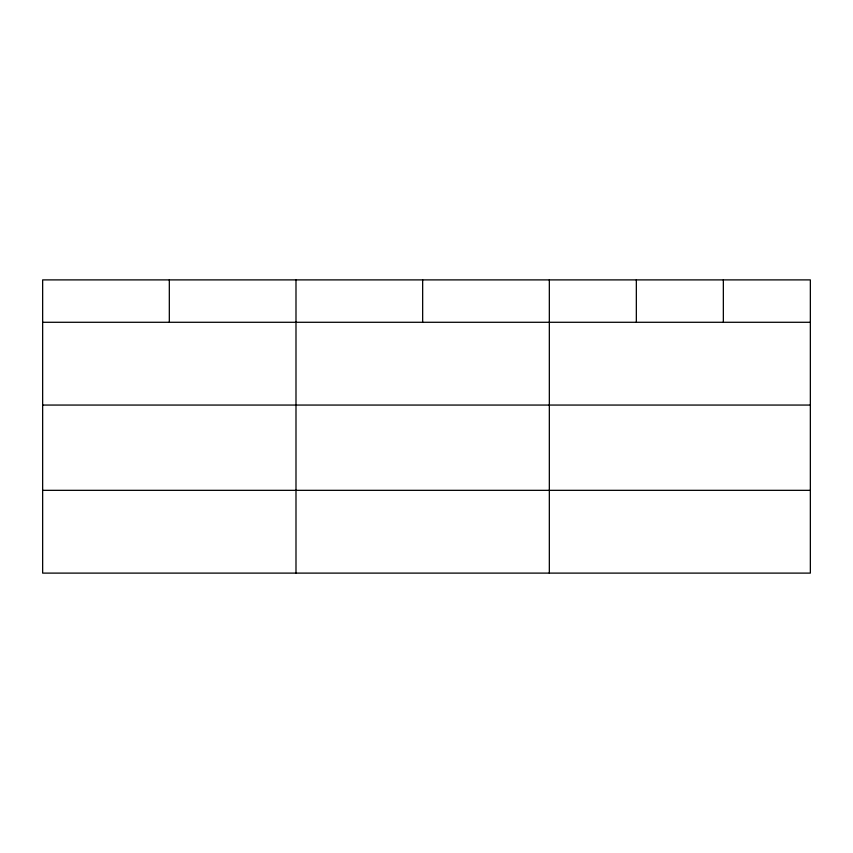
<?xml version="1.0" encoding="UTF-8"?>
<svg xmlns="http://www.w3.org/2000/svg" width="853" height="853" viewBox="0 0 853 853"><rect width="100%" height="100%" fill="white"/><g stroke="black" fill="none" stroke-linecap="round" stroke-linejoin="round"><path stroke-width="1.28" d="M810.35 405.058L810.35 279.891L42.65 279.891L42.65 573.109L810.35 573.109L810.35 405.058L42.65 405.058M42.65 322.285L810.35 322.285M42.65 490.336L810.35 490.336M723.344 279.891L723.344 322.285M636.338 279.891L636.338 322.285M549.332 279.891L549.332 573.109M422.661 279.891L422.661 322.285M295.991 279.891L295.991 573.109M169.321 279.891L169.321 322.285"/></g></svg>
